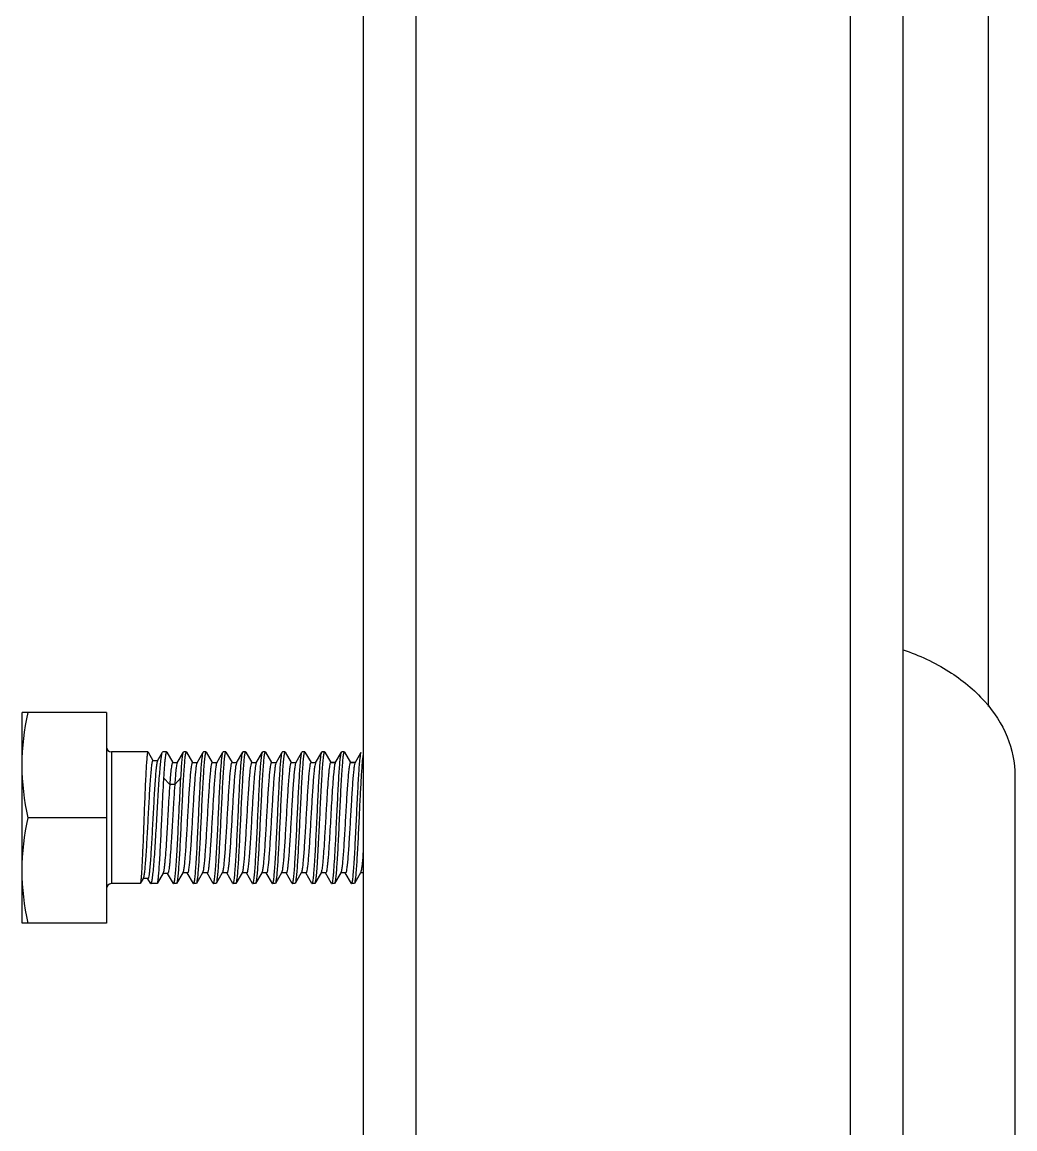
# Model space of a CAD drawing. Extents: x 27938 to 1507990, y 110129 to 923079.
# Drawn here: x 483971 to 484588, y 366413 to 367100 of the extents above; entities that cross this region are included whole.
import ezdxf

# ---------------------------------------------------------------- set-up
doc = ezdxf.new("R2010")
doc.units = 0
doc.header["$LTSCALE"] = 1000
doc.header["$MEASUREMENT"] = 0

msp = doc.modelspace()

# ---------------------------------------------------------------- linework, layer by layer
for p, q in [((484571.3, 366675.45), (484571.3, 368938.58)), ((484182.87, 368785.73), (484182.87, 366070.82)), ((484215.58, 368785.73), (484215.58, 366070.82)), ((484485.44, 368785.73), (484485.44, 366070.82)), ((484518.15, 368785.73), (484518.15, 366070.82)), ((483971.07, 366541.01), (483971.07, 366671.85)), ((484023.41, 366671.85), (483971.07, 366671.85)), ((484023.41, 366671.85), (484023.41, 366541.01)), ((484026.68, 366647.32), (484026.68, 366565.54)), ((484049.24, 366647.32), (484026.68, 366647.32)), ((484049.36, 366647.22), (484049.24, 366647.32)), ((484049.36, 366647.22), (484052.35, 366642.06)), ((484052.26, 366642.06), (484055.24, 366642.06)), ((484055.14, 366641.9), (484058.18, 366647.13)), ((484058.18, 366647.13), (484058.39, 366647.32)), ((484060.72, 366647.32), (484058.39, 366647.32)), ((484060.88, 366647.18), (484060.72, 366647.32)), ((484060.88, 366647.18), (484064.65, 366640.69)), ((484064.56, 366640.69), (484067.53, 366640.69)), ((484067.43, 366640.53), (484071.29, 366647.18)), ((484072.98, 366647.32), (484071.45, 366647.32)), ((484073.14, 366647.18), (484072.98, 366647.32)), ((484073.14, 366647.18), (484076.92, 366640.69)), ((484076.82, 366640.69), (484079.79, 366640.69)), ((484079.7, 366640.53), (484083.55, 366647.18)), ((484083.55, 366647.18), (484083.71, 366647.32)), ((484085.25, 366647.32), (484083.71, 366647.32)), ((484085.41, 366647.18), (484085.25, 366647.32)), ((484085.41, 366647.18), (484089.18, 366640.69)), ((484089.09, 366640.69), (484092.06, 366640.69)), ((484091.96, 366640.53), (484095.82, 366647.18)), ((484095.82, 366647.18), (484095.98, 366647.32)), ((484097.52, 366647.32), (484095.98, 366647.32)), ((484097.68, 366647.18), (484097.52, 366647.32)), ((484097.68, 366647.18), (484101.45, 366640.69)), ((484101.36, 366640.69), (484104.33, 366640.69)), ((484104.23, 366640.53), (484108.09, 366647.18)), ((484108.09, 366647.18), (484108.25, 366647.32)), ((484109.78, 366647.32), (484108.25, 366647.32)), ((484109.94, 366647.18), (484109.78, 366647.32)), ((484109.94, 366647.18), (484113.72, 366640.69)), ((484113.62, 366640.69), (484116.59, 366640.69)), ((484116.5, 366640.53), (484120.35, 366647.18)), ((484122.05, 366647.32), (484120.51, 366647.32)), ((484122.21, 366647.18), (484122.05, 366647.32)), ((484122.21, 366647.18), (484125.98, 366640.69)), ((484125.89, 366640.69), (484128.86, 366640.69)), ((484128.76, 366640.53), (484132.62, 366647.18)), ((484132.62, 366647.18), (484132.78, 366647.32)), ((484134.32, 366647.32), (484132.78, 366647.32)), ((484134.48, 366647.18), (484134.32, 366647.32)), ((484134.48, 366647.18), (484138.25, 366640.69)), ((484138.15, 366640.69), (484141.13, 366640.69)), ((484141.03, 366640.53), (484144.88, 366647.18)), ((484144.88, 366647.18), (484145.05, 366647.32)), ((484146.58, 366647.32), (484145.05, 366647.32)), ((484146.74, 366647.18), (484146.58, 366647.32)), ((484146.74, 366647.18), (484150.52, 366640.69)), ((484150.42, 366640.69), (484153.39, 366640.69)), ((484153.3, 366640.53), (484157.15, 366647.18)), ((484157.15, 366647.18), (484157.31, 366647.32)), ((484158.85, 366647.32), (484157.31, 366647.32)), ((484159.01, 366647.18), (484158.85, 366647.32)), ((484159.01, 366647.18), (484162.78, 366640.69)), ((484162.69, 366640.69), (484165.66, 366640.69)), ((484165.66, 366640.71), (484162.78, 366640.71)), ((484165.56, 366640.53), (484169.42, 366647.18)), ((484169.42, 366647.18), (484169.58, 366647.32)), ((484171.11, 366647.32), (484169.58, 366647.32)), ((484171.27, 366647.18), (484171.11, 366647.32)), ((484171.27, 366647.18), (484175.05, 366640.69)), ((484174.95, 366640.69), (484177.92, 366640.69)), ((484177.93, 366640.71), (484175.04, 366640.71)), ((484177.83, 366640.53), (484181.68, 366647.18)), ((484079.7, 366640.53), (484079.62, 366640.37)), ((484091.96, 366640.53), (484091.88, 366640.37)), ((484104.23, 366640.53), (484104.15, 366640.36)), ((484128.76, 366640.53), (484128.67, 366640.34)), ((484141.03, 366640.53), (484140.94, 366640.33)), ((484153.3, 366640.53), (484153.2, 366640.32)), ((484177.83, 366640.53), (484177.73, 366640.3)), ((484062.76, 366627.17), (484058.92, 366631.18)), ((484065.83, 366627.17), (484062.76, 366627.17)), ((484069.65, 366631.18), (484065.83, 366627.17)), ((484587.66, 366632.63), (484587.66, 365743.72)), ((484023.41, 366606.43), (483974.75, 366606.43)), ((484106.82, 366608.65), (484106.72, 366606.43)), ((484117.45, 366606.43), (484117.55, 366608.65)), ((484058.6, 366572.1), (484054.86, 366565.67)), ((484061.48, 366571.94), (484058.51, 366571.94)), ((484065, 366565.7), (484061.38, 366571.94)), ((484070.88, 366572.33), (484067.01, 366565.68)), ((484073.76, 366572.17), (484070.79, 366572.17)), ((484077.42, 366565.68), (484073.66, 366572.17)), ((484083.15, 366572.33), (484079.28, 366565.68)), ((484086.02, 366572.17), (484083.05, 366572.17)), ((484089.69, 366565.68), (484085.93, 366572.17)), ((484095.41, 366572.33), (484091.54, 366565.68)), ((484098.29, 366572.17), (484095.32, 366572.17)), ((484101.95, 366565.68), (484098.19, 366572.17)), ((484107.68, 366572.33), (484103.81, 366565.68)), ((484110.56, 366572.17), (484107.58, 366572.17)), ((484114.22, 366565.68), (484110.46, 366572.17)), ((484119.95, 366572.33), (484116.08, 366565.68)), ((484122.82, 366572.17), (484119.85, 366572.17)), ((484126.48, 366565.68), (484122.73, 366572.17)), ((484132.21, 366572.33), (484128.34, 366565.68)), ((484135.09, 366572.17), (484132.12, 366572.17)), ((484138.75, 366565.68), (484134.99, 366572.17)), ((484144.48, 366572.33), (484140.61, 366565.68)), ((484147.35, 366572.17), (484144.38, 366572.17)), ((484151.02, 366565.68), (484147.26, 366572.17)), ((484156.75, 366572.33), (484152.88, 366565.68)), ((484159.62, 366572.17), (484156.65, 366572.17)), ((484163.28, 366565.68), (484159.52, 366572.17)), ((484169.01, 366572.33), (484165.14, 366565.68)), ((484171.89, 366572.17), (484168.92, 366572.17)), ((484175.55, 366565.68), (484171.79, 366572.17)), ((484181.28, 366572.33), (484177.41, 366565.68)), ((484182.87, 366572.17), (484181.18, 366572.17)), ((484044.36, 366565.54), (484026.68, 366565.54)), ((484044.45, 366565.62), (484044.36, 366565.54)), ((484046.29, 366568.79), (484044.45, 366565.62)), ((484049.18, 366568.64), (484046.2, 366568.64)), ((484050.76, 366565.76), (484049.11, 366568.6)), ((484050.76, 366565.76), (484051.02, 366565.54)), ((484054.72, 366565.54), (484051.01, 366565.54)), ((484054.86, 366565.67), (484054.72, 366565.54)), ((484065, 366565.7), (484065.18, 366565.54)), ((484066.85, 366565.54), (484065.18, 366565.54)), ((484067.01, 366565.68), (484066.85, 366565.54)), ((484077.42, 366565.68), (484077.58, 366565.54)), ((484079.12, 366565.54), (484077.58, 366565.54)), ((484079.28, 366565.68), (484079.12, 366565.54)), ((484089.69, 366565.68), (484089.85, 366565.54)), ((484091.38, 366565.54), (484089.85, 366565.54)), ((484091.54, 366565.68), (484091.38, 366565.54)), ((484101.95, 366565.68), (484102.11, 366565.54)), ((484103.65, 366565.54), (484102.11, 366565.54)), ((484103.81, 366565.68), (484103.65, 366565.54)), ((484114.22, 366565.68), (484114.38, 366565.54)), ((484115.92, 366565.54), (484114.38, 366565.54)), ((484116.08, 366565.68), (484115.92, 366565.54)), ((484126.48, 366565.68), (484126.65, 366565.54)), ((484128.18, 366565.54), (484126.65, 366565.54)), ((484128.34, 366565.68), (484128.18, 366565.54)), ((484138.75, 366565.68), (484138.91, 366565.54)), ((484140.45, 366565.54), (484138.91, 366565.54)), ((484140.61, 366565.68), (484140.45, 366565.54)), ((484151.02, 366565.68), (484151.18, 366565.54)), ((484152.71, 366565.54), (484151.18, 366565.54)), ((484152.88, 366565.68), (484152.72, 366565.54)), ((484163.28, 366565.68), (484163.45, 366565.54)), ((484164.98, 366565.54), (484163.44, 366565.54)), ((484165.14, 366565.68), (484164.98, 366565.54)), ((484175.55, 366565.68), (484175.71, 366565.54)), ((484177.25, 366565.54), (484175.71, 366565.54)), ((484177.41, 366565.68), (484177.25, 366565.54)), ((484023.41, 366541.01), (483971.07, 366541.01))]:
    msp.add_line(p, q)
for centre, start, end in [((484026.68, 366650.59), 180, 270), ((484026.68, 366562.27), 90, 180)]:
    msp.add_arc(centre, 3.27, start, end)
for points, knots in [([(484518.23, 366710.77), (484528.18, 366707.38), (484546.64, 366698.86), (484569.3, 366680.4), (484584.12, 366657.83), (484587.66, 366640.79), (484587.66, 366632.63)], [0, 0, 0, 0, 0.283922, 0.54373, 0.779554, 1, 1, 1, 1]), ([(484052.26, 366642.06), (484052.18, 366642.06), (484051.99, 366641.79), (484051.85, 366641.29), (484051.66, 366640.42), (484051.39, 366638.67), (484051.06, 366635.71), (484050.7, 366631.36), (484050.33, 366626.05), (484049.97, 366620), (484049.6, 366613.43), (484049.11, 366604.32), (484048.64, 366595.33), (484048.14, 366586.8), (484047.78, 366581.26), (484047.42, 366576.59), (484047.09, 366572.93), (484046.72, 366570.47), (484046.51, 366569.16), (484046.29, 366568.79)], [0, 0, 0, 0, 0.003488, 0.010904, 0.022688, 0.038824, 0.083607, 0.143647, 0.216697, 0.300025, 0.390537, 0.484902, 0.671459, 0.756962, 0.833182, 0.897479, 0.947675, 0.982144, 1, 1, 1, 1]), ([(484049.24, 366647.32), (484049.16, 366647.32), (484049.01, 366646.97), (484048.89, 366646.44), (484048.73, 366645.43), (484048.5, 366643.41), (484048.23, 366639.99), (484047.93, 366634.98), (484047.63, 366628.86), (484047.32, 366621.88), (484047.02, 366614.31), (484046.82, 366609.09), (484046.72, 366606.43)], [0, 0, 0, 0, 0.006203, 0.021073, 0.045141, 0.078305, 0.170688, 0.294821, 0.44599, 0.618417, 0.805472, 1, 1, 1, 1]), ([(484055.14, 366641.9), (484054.91, 366641.5), (484054.69, 366640.13), (484054.3, 366637.55), (484053.96, 366633.74), (484053.59, 366628.91), (484053.22, 366623.22), (484052.72, 366614.56), (484052.24, 366605.51), (484051.75, 366596.42), (484051.39, 366589.94), (484051.03, 366584.03), (484050.67, 366578.89), (484050.32, 366574.68), (484049.99, 366571.61), (484049.67, 366569.71), (484049.43, 366568.89), (484049.26, 366568.64), (484049.18, 366568.64)], [0, 0, 0, 0, 0.018844, 0.055045, 0.107437, 0.174076, 0.252464, 0.339678, 0.527511, 0.621285, 0.710453, 0.791854, 0.862644, 0.920393, 0.963178, 0.989688, 0.996707, 1, 1, 1, 1]), ([(484054.78, 366606.43), (484055.07, 366611.35), (484055.47, 366618.51), (484056.05, 366627.68), (484056.46, 366633.63), (484056.88, 366638.65), (484057.26, 366642.6), (484057.68, 366645.28), (484057.93, 366646.71), (484058.18, 366647.13)], [0, 0, 0, 0, 0.361155, 0.526427, 0.673911, 0.798642, 0.896457, 0.964179, 1, 1, 1, 1]), ([(484060.72, 366647.32), (484060.6, 366647.32), (484060.4, 366646.84), (484060.23, 366646.11), (484060.01, 366644.73), (484059.8, 366642.91), (484059.57, 366640.58), (484059.26, 366636.63), (484059.06, 366633.44), (484058.92, 366631.18)], [0, 0, 0, 0, 0.021546, 0.072917, 0.155846, 0.269667, 0.412995, 0.584026, 1, 1, 1, 1]), ([(484064.56, 366640.69), (484064.45, 366640.69), (484064.24, 366640.32), (484064.07, 366639.68), (484063.84, 366638.53), (484063.53, 366636.23), (484063.15, 366632.38), (484062.9, 366629.07), (484062.76, 366627.17)], [0, 0, 0, 0, 0.023235, 0.075178, 0.15823, 0.271917, 0.585415, 1, 1, 1, 1]), ([(484069.65, 366631.18), (484069.78, 366633.26), (484070.01, 366636.96), (484070.4, 366641.76), (484070.73, 366644.84), (484071.04, 366646.46), (484071.18, 366647), (484071.29, 366647.18)], [0, 0, 0, 0, 0.387446, 0.690986, 0.897716, 0.962073, 1, 1, 1, 1]), ([(484072.98, 366647.32), (484072.89, 366647.32), (484072.71, 366646.99), (484072.57, 366646.43), (484072.38, 366645.43), (484072.11, 366643.41), (484071.78, 366639.99), (484071.41, 366634.97), (484071.04, 366628.85), (484070.67, 366621.88), (484070.29, 366614.31), (484070.04, 366609.09), (484069.92, 366606.43)], [0, 0, 0, 0, 0.006697, 0.021779, 0.045964, 0.079194, 0.171609, 0.295674, 0.446694, 0.618911, 0.805729, 1, 1, 1, 1]), ([(484076.82, 366640.69), (484076.74, 366640.69), (484076.56, 366640.46), (484076.32, 366639.67), (484075.99, 366637.86), (484075.66, 366634.93), (484075.3, 366630.95), (484074.94, 366626.09), (484074.58, 366620.53), (484074.22, 366614.45), (484073.73, 366605.98), (484073.26, 366597.58), (484072.76, 366589.56), (484072.4, 366584.31), (484072.03, 366579.87), (484071.7, 366576.36), (484071.33, 366573.98), (484071.1, 366572.71), (484070.88, 366572.33)], [0, 0, 0, 0, 0.003515, 0.010772, 0.037949, 0.081609, 0.140308, 0.211978, 0.294061, 0.383612, 0.477415, 0.664253, 0.750571, 0.827952, 0.893624, 0.945254, 0.981055, 1, 1, 1, 1]), ([(484071.29, 366647.18), (484071.31, 366647.22), (484071.35, 366647.28), (484071.42, 366647.32), (484071.45, 366647.32)], [0, 0, 0, 0, 0.600476, 1, 1, 1, 1]), ([(484080.65, 366606.43), (484080.88, 366611.39), (484081.23, 366618.61), (484081.72, 366627.84), (484082.07, 366633.81), (484082.43, 366638.83), (484082.75, 366642.76), (484083.12, 366645.39), (484083.32, 366646.78), (484083.55, 366647.18)], [0, 0, 0, 0, 0.363963, 0.530225, 0.678242, 0.802937, 0.90006, 0.966368, 1, 1, 1, 1]), ([(484085.25, 366647.32), (484085.16, 366647.32), (484084.98, 366646.99), (484084.84, 366646.43), (484084.64, 366645.43), (484084.37, 366643.41), (484084.05, 366639.99), (484083.68, 366634.98), (484083.31, 366628.86), (484082.94, 366621.88), (484082.56, 366614.31), (484082.31, 366609.09), (484082.18, 366606.43)], [0, 0, 0, 0, 0.006689, 0.021764, 0.045941, 0.079165, 0.171569, 0.295632, 0.446659, 0.618889, 0.805716, 1, 1, 1, 1]), ([(484089.09, 366640.69), (484089.01, 366640.69), (484088.83, 366640.46), (484088.59, 366639.67), (484088.26, 366637.86), (484087.93, 366634.93), (484087.57, 366630.95), (484087.21, 366626.09), (484086.85, 366620.53), (484086.48, 366614.45), (484086, 366605.98), (484085.52, 366597.58), (484085.02, 366589.56), (484084.66, 366584.31), (484084.3, 366579.87), (484083.96, 366576.36), (484083.59, 366573.98), (484083.37, 366572.71), (484083.15, 366572.33)], [0, 0, 0, 0, 0.003515, 0.010772, 0.037949, 0.081609, 0.140308, 0.211978, 0.294061, 0.383612, 0.477415, 0.664253, 0.750571, 0.827952, 0.893624, 0.945254, 0.981055, 1, 1, 1, 1]), ([(484092.91, 366606.43), (484093.15, 366611.39), (484093.49, 366618.61), (484093.98, 366627.84), (484094.33, 366633.81), (484094.69, 366638.83), (484095.01, 366642.76), (484095.39, 366645.39), (484095.59, 366646.78), (484095.82, 366647.18)], [0, 0, 0, 0, 0.363959, 0.530225, 0.678245, 0.80294, 0.900061, 0.966367, 1, 1, 1, 1]), ([(484097.52, 366647.32), (484097.43, 366647.32), (484097.24, 366646.99), (484097.1, 366646.43), (484096.91, 366645.43), (484096.64, 366643.41), (484096.31, 366639.99), (484095.95, 366634.98), (484095.58, 366628.86), (484095.2, 366621.88), (484094.83, 366614.31), (484094.58, 366609.09), (484094.45, 366606.43)], [0, 0, 0, 0, 0.00668, 0.021743, 0.045911, 0.079128, 0.171521, 0.29558, 0.446613, 0.618858, 0.805701, 1, 1, 1, 1]), ([(484101.36, 366640.69), (484101.28, 366640.69), (484101.1, 366640.46), (484100.85, 366639.67), (484100.53, 366637.86), (484100.19, 366634.93), (484099.83, 366630.95), (484099.47, 366626.09), (484099.11, 366620.53), (484098.75, 366614.45), (484098.26, 366605.98), (484097.79, 366597.58), (484097.29, 366589.56), (484096.93, 366584.31), (484096.57, 366579.87), (484096.23, 366576.36), (484095.86, 366573.98), (484095.63, 366572.71), (484095.41, 366572.33)], [0, 0, 0, 0, 0.003515, 0.010772, 0.037949, 0.081609, 0.140308, 0.211978, 0.294061, 0.383612, 0.477416, 0.664253, 0.750571, 0.827952, 0.893624, 0.945254, 0.981055, 1, 1, 1, 1]), ([(484105.18, 366606.43), (484105.42, 366611.39), (484105.76, 366618.61), (484106.25, 366627.84), (484106.6, 366633.81), (484106.96, 366638.83), (484107.28, 366642.76), (484107.66, 366645.39), (484107.86, 366646.78), (484108.09, 366647.18)], [0, 0, 0, 0, 0.363957, 0.530226, 0.678247, 0.80294, 0.900059, 0.966367, 1, 1, 1, 1]), ([(484109.78, 366647.32), (484109.7, 366647.32), (484109.52, 366647.02), (484109.38, 366646.49), (484109.2, 366645.56), (484108.94, 366643.67), (484108.62, 366640.48), (484108.27, 366635.77), (484107.91, 366630.01), (484107.55, 366623.4), (484107.18, 366616.19), (484106.94, 366611.21), (484106.82, 366608.65)], [0, 0, 0, 0, 0.006689, 0.021571, 0.045424, 0.078208, 0.169526, 0.292465, 0.442701, 0.6149, 0.802905, 1, 1, 1, 1]), ([(484113.62, 366640.69), (484113.54, 366640.69), (484113.36, 366640.46), (484113.12, 366639.67), (484112.8, 366637.88), (484112.46, 366634.97), (484112.11, 366631.01), (484111.75, 366626.19), (484111.25, 366618.52), (484110.9, 366612.47), (484110.66, 366608.29)], [0, 0, 0, 0, 0.007368, 0.022553, 0.07941, 0.170757, 0.293599, 0.443643, 0.615565, 1, 1, 1, 1]), ([(484117.55, 366608.65), (484117.78, 366613.38), (484118.11, 366620.25), (484118.58, 366629.01), (484118.92, 366634.63), (484119.27, 366639.35), (484119.58, 366643.03), (484119.94, 366645.5), (484120.13, 366646.8), (484120.35, 366647.18)], [0, 0, 0, 0, 0.367266, 0.533405, 0.680662, 0.804347, 0.900563, 0.966339, 1, 1, 1, 1]), ([(484122.05, 366647.32), (484121.96, 366647.32), (484121.78, 366646.99), (484121.64, 366646.43), (484121.44, 366645.43), (484121.17, 366643.41), (484120.85, 366639.99), (484120.48, 366634.98), (484120.11, 366628.86), (484119.73, 366621.88), (484119.36, 366614.31), (484119.11, 366609.09), (484118.98, 366606.43)], [0, 0, 0, 0, 0.006689, 0.021763, 0.04594, 0.079164, 0.171568, 0.295631, 0.446657, 0.618886, 0.805714, 1, 1, 1, 1]), ([(484125.89, 366640.69), (484125.81, 366640.69), (484125.63, 366640.46), (484125.39, 366639.67), (484125.06, 366637.86), (484124.73, 366634.93), (484124.37, 366630.95), (484124.01, 366626.09), (484123.64, 366620.53), (484123.28, 366614.45), (484122.79, 366605.98), (484122.32, 366597.58), (484121.82, 366589.56), (484121.46, 366584.31), (484121.1, 366579.87), (484120.76, 366576.36), (484120.39, 366573.98), (484120.16, 366572.71), (484119.95, 366572.33)], [0, 0, 0, 0, 0.003516, 0.010772, 0.037949, 0.081609, 0.140308, 0.211978, 0.294061, 0.383612, 0.477416, 0.664254, 0.750571, 0.827952, 0.893624, 0.945254, 0.981055, 1, 1, 1, 1]), ([(484120.35, 366647.18), (484120.37, 366647.22), (484120.41, 366647.28), (484120.48, 366647.32), (484120.51, 366647.32)], [0, 0, 0, 0, 0.600612, 1, 1, 1, 1]), ([(484129.71, 366606.43), (484129.95, 366611.39), (484130.29, 366618.61), (484130.78, 366627.84), (484131.13, 366633.81), (484131.49, 366638.83), (484131.81, 366642.76), (484132.19, 366645.39), (484132.39, 366646.78), (484132.62, 366647.18)], [0, 0, 0, 0, 0.363961, 0.530225, 0.678245, 0.802939, 0.90006, 0.966367, 1, 1, 1, 1]), ([(484134.32, 366647.32), (484134.22, 366647.32), (484134.04, 366646.99), (484133.9, 366646.43), (484133.71, 366645.43), (484133.44, 366643.41), (484133.11, 366639.99), (484132.75, 366634.98), (484132.37, 366628.86), (484132, 366621.88), (484131.62, 366614.31), (484131.38, 366609.09), (484131.25, 366606.43)], [0, 0, 0, 0, 0.006676, 0.021733, 0.045899, 0.079113, 0.171508, 0.295569, 0.446596, 0.61884, 0.805693, 1, 1, 1, 1]), ([(484138.15, 366640.69), (484138.07, 366640.69), (484137.9, 366640.46), (484137.65, 366639.67), (484137.33, 366637.86), (484136.99, 366634.93), (484136.63, 366630.95), (484136.27, 366626.09), (484135.91, 366620.53), (484135.55, 366614.45), (484135.06, 366605.98), (484134.59, 366597.58), (484134.09, 366589.56), (484133.73, 366584.31), (484133.36, 366579.87), (484133.03, 366576.36), (484132.66, 366573.98), (484132.43, 366572.71), (484132.21, 366572.33)], [0, 0, 0, 0, 0.003516, 0.010771, 0.037949, 0.081609, 0.140308, 0.211978, 0.294061, 0.383613, 0.477416, 0.664254, 0.750571, 0.827952, 0.893624, 0.945254, 0.981055, 1, 1, 1, 1]), ([(484141.98, 366606.43), (484142.22, 366611.39), (484142.56, 366618.61), (484143.05, 366627.84), (484143.4, 366633.81), (484143.76, 366638.83), (484144.08, 366642.76), (484144.46, 366645.39), (484144.65, 366646.78), (484144.88, 366647.18)], [0, 0, 0, 0, 0.363962, 0.530226, 0.678239, 0.802933, 0.900057, 0.966368, 1, 1, 1, 1]), ([(484146.58, 366647.32), (484146.49, 366647.32), (484146.31, 366646.99), (484146.17, 366646.43), (484145.97, 366645.43), (484145.7, 366643.41), (484145.38, 366639.99), (484145.01, 366634.97), (484144.64, 366628.85), (484144.27, 366621.88), (484143.89, 366614.31), (484143.64, 366609.09), (484143.52, 366606.43)], [0, 0, 0, 0, 0.006697, 0.021779, 0.045964, 0.079195, 0.171609, 0.295674, 0.446694, 0.618911, 0.805729, 1, 1, 1, 1]), ([(484150.42, 366640.69), (484150.34, 366640.69), (484150.16, 366640.46), (484149.92, 366639.67), (484149.59, 366637.86), (484149.26, 366634.93), (484148.9, 366630.95), (484148.54, 366626.09), (484148.18, 366620.53), (484147.81, 366614.45), (484147.33, 366605.98), (484146.85, 366597.58), (484146.36, 366589.56), (484146, 366584.31), (484145.63, 366579.87), (484145.3, 366576.36), (484144.92, 366573.98), (484144.7, 366572.71), (484144.48, 366572.33)], [0, 0, 0, 0, 0.003516, 0.010771, 0.037949, 0.081609, 0.140308, 0.211978, 0.294061, 0.383613, 0.477416, 0.664254, 0.750571, 0.827952, 0.893624, 0.945254, 0.981055, 1, 1, 1, 1]), ([(484154.25, 366606.43), (484154.48, 366611.39), (484154.82, 366618.61), (484155.31, 366627.84), (484155.67, 366633.81), (484156.03, 366638.83), (484156.34, 366642.76), (484156.72, 366645.39), (484156.92, 366646.78), (484157.15, 366647.18)], [0, 0, 0, 0, 0.363963, 0.530225, 0.678242, 0.802937, 0.90006, 0.966368, 1, 1, 1, 1]), ([(484158.85, 366647.32), (484158.76, 366647.32), (484158.58, 366646.99), (484158.43, 366646.43), (484158.24, 366645.43), (484157.97, 366643.41), (484157.64, 366639.99), (484157.28, 366634.98), (484156.91, 366628.86), (484156.53, 366621.88), (484156.16, 366614.31), (484155.91, 366609.09), (484155.78, 366606.43)], [0, 0, 0, 0, 0.006686, 0.021758, 0.045933, 0.079154, 0.171555, 0.295617, 0.446646, 0.618881, 0.805711, 1, 1, 1, 1]), ([(484162.69, 366640.69), (484162.56, 366640.69), (484162.32, 366640.18), (484162.13, 366639.36), (484161.87, 366637.85), (484161.63, 366635.87), (484161.38, 366633.34), (484161.02, 366629.1), (484160.59, 366622.91), (484160.09, 366614.73), (484159.6, 366605.98), (484159.1, 366597.26), (484158.75, 366591.53), (484158.56, 366588.77)], [0, 0, 0, 0, 0.007549, 0.025288, 0.053782, 0.092698, 0.14142, 0.199125, 0.337396, 0.498012, 0.669894, 0.841157, 1, 1, 1, 1]), ([(484166.51, 366606.43), (484166.75, 366611.39), (484167.09, 366618.61), (484167.58, 366627.84), (484167.93, 366633.81), (484168.29, 366638.83), (484168.61, 366642.76), (484168.99, 366645.39), (484169.19, 366646.78), (484169.42, 366647.18)], [0, 0, 0, 0, 0.363958, 0.530225, 0.678245, 0.80294, 0.90006, 0.966367, 1, 1, 1, 1]), ([(484171.11, 366647.32), (484171.02, 366647.32), (484170.84, 366646.99), (484170.7, 366646.43), (484170.51, 366645.43), (484170.24, 366643.41), (484169.91, 366639.99), (484169.55, 366634.98), (484169.17, 366628.86), (484168.8, 366621.88), (484168.42, 366614.31), (484168.17, 366609.09), (484168.05, 366606.43)], [0, 0, 0, 0, 0.006677, 0.021736, 0.045902, 0.079117, 0.171507, 0.295565, 0.446598, 0.618848, 0.805696, 1, 1, 1, 1]), ([(484174.95, 366640.69), (484174.87, 366640.69), (484174.69, 366640.46), (484174.45, 366639.67), (484174.13, 366637.86), (484173.79, 366634.93), (484173.43, 366630.95), (484173.07, 366626.09), (484172.71, 366620.53), (484172.35, 366614.45), (484171.86, 366605.98), (484171.39, 366597.58), (484170.89, 366589.56), (484170.53, 366584.31), (484170.16, 366579.87), (484169.83, 366576.36), (484169.46, 366573.98), (484169.23, 366572.71), (484169.01, 366572.33)], [0, 0, 0, 0, 0.003516, 0.010771, 0.037949, 0.081609, 0.140308, 0.211978, 0.294061, 0.383613, 0.477416, 0.664254, 0.750571, 0.827952, 0.893624, 0.945254, 0.981055, 1, 1, 1, 1]), ([(484178.78, 366606.43), (484179.01, 366611.39), (484179.36, 366618.61), (484179.85, 366627.84), (484180.2, 366633.81), (484180.56, 366638.83), (484180.88, 366642.76), (484181.25, 366645.39), (484181.45, 366646.78), (484181.68, 366647.18)], [0, 0, 0, 0, 0.363957, 0.530228, 0.678248, 0.80294, 0.900058, 0.966367, 1, 1, 1, 1]), ([(484182.87, 366645.91), (484182.53, 366644.1), (484182.12, 366639.21), (484181.51, 366630.43), (484180.92, 366619.1), (484180.52, 366610.81), (484180.31, 366606.43)], [0, 0, 0, 0, 0.140058, 0.370691, 0.667791, 1, 1, 1, 1]), ([(484067.43, 366640.53), (484067.19, 366640.11), (484066.95, 366638.66), (484066.55, 366635.94), (484066.19, 366631.94), (484065.95, 366628.88), (484065.83, 366627.17)], [0, 0, 0, 0, 0.108395, 0.316903, 0.618184, 1, 1, 1, 1]), ([(484079.62, 366640.37), (484079.43, 366639.91), (484079.18, 366638.53), (484078.83, 366635.95), (484078.49, 366632.32), (484077.97, 366625.82), (484077.38, 366616.31), (484076.81, 366606.2), (484076.33, 366597.85), (484075.97, 366591.88), (484075.61, 366586.43), (484075.26, 366581.68), (484074.9, 366577.79), (484074.57, 366574.93), (484074.25, 366573.17), (484074.01, 366572.4), (484073.84, 366572.17), (484073.76, 366572.17)], [0, 0, 0, 0, 0.022098, 0.060554, 0.114206, 0.18123, 0.34569, 0.53115, 0.623722, 0.711849, 0.792446, 0.862698, 0.92016, 0.962863, 0.989437, 0.99654, 1, 1, 1, 1]), ([(484091.88, 366640.37), (484091.69, 366639.9), (484091.44, 366638.51), (484091.09, 366635.93), (484090.75, 366632.29), (484090.24, 366625.79), (484089.65, 366616.27), (484089.08, 366606.17), (484088.6, 366597.82), (484088.24, 366591.86), (484087.88, 366586.41), (484087.52, 366581.67), (484087.17, 366577.78), (484086.84, 366574.93), (484086.52, 366573.17), (484086.28, 366572.4), (484086.1, 366572.17), (484086.02, 366572.17)], [0, 0, 0, 0, 0.022237, 0.060809, 0.11455, 0.181633, 0.346125, 0.531524, 0.624042, 0.712107, 0.792639, 0.862829, 0.920237, 0.962898, 0.989446, 0.996542, 1, 1, 1, 1]), ([(484104.15, 366640.36), (484103.96, 366639.88), (484103.71, 366638.49), (484103.35, 366635.9), (484103.01, 366632.26), (484102.5, 366625.76), (484101.91, 366616.24), (484101.34, 366606.14), (484100.86, 366597.8), (484100.5, 366591.84), (484100.14, 366586.4), (484099.79, 366581.66), (484099.44, 366577.78), (484099.11, 366574.93), (484098.78, 366573.17), (484098.54, 366572.4), (484098.37, 366572.17), (484098.29, 366572.17)], [0, 0, 0, 0, 0.022376, 0.061065, 0.114893, 0.182035, 0.346559, 0.531898, 0.624361, 0.712364, 0.792832, 0.86296, 0.920314, 0.962934, 0.989455, 0.996544, 1, 1, 1, 1]), ([(484116.5, 366640.53), (484116.3, 366640.19), (484116.08, 366639.06), (484115.74, 366636.93), (484115.42, 366633.83), (484115.08, 366629.88), (484114.75, 366625.19), (484114.28, 366617.91), (484113.95, 366612.21), (484113.73, 366608.29)], [0, 0, 0, 0, 0.036414, 0.10397, 0.201071, 0.324823, 0.471425, 0.636308, 1, 1, 1, 1]), ([(484128.67, 366640.34), (484128.48, 366639.86), (484128.23, 366638.46), (484127.88, 366635.85), (484127.54, 366632.2), (484127.03, 366625.69), (484126.44, 366616.17), (484125.87, 366606.08), (484125.39, 366597.74), (484125.03, 366591.8), (484124.67, 366586.37), (484124.32, 366581.64), (484123.97, 366577.76), (484123.64, 366574.92), (484123.32, 366573.17), (484123.08, 366572.4), (484122.9, 366572.17), (484122.82, 366572.17)], [0, 0, 0, 0, 0.022654, 0.061574, 0.115578, 0.182837, 0.347426, 0.532643, 0.624999, 0.712877, 0.793216, 0.863221, 0.920468, 0.963004, 0.989473, 0.996549, 1, 1, 1, 1]), ([(484140.94, 366640.33), (484140.75, 366639.85), (484140.5, 366638.44), (484140.14, 366635.82), (484139.8, 366632.17), (484139.29, 366625.65), (484138.7, 366616.14), (484138.13, 366606.05), (484137.66, 366597.72), (484137.3, 366591.78), (484136.94, 366586.35), (484136.59, 366581.63), (484136.23, 366577.76), (484135.9, 366574.92), (484135.58, 366573.16), (484135.34, 366572.4), (484135.17, 366572.17), (484135.09, 366572.17)], [0, 0, 0, 0, 0.022792, 0.061828, 0.11592, 0.183237, 0.347858, 0.533014, 0.625317, 0.713133, 0.793408, 0.863351, 0.920544, 0.963039, 0.989482, 0.996551, 1, 1, 1, 1]), ([(484153.2, 366640.32), (484153.01, 366639.83), (484152.76, 366638.42), (484152.41, 366635.8), (484152.07, 366632.14), (484151.56, 366625.62), (484150.97, 366616.11), (484150.4, 366606.02), (484149.92, 366597.69), (484149.56, 366591.76), (484149.21, 366586.34), (484148.85, 366581.62), (484148.5, 366577.75), (484148.17, 366574.91), (484147.85, 366573.16), (484147.61, 366572.4), (484147.43, 366572.17), (484147.35, 366572.17)], [0, 0, 0, 0, 0.022931, 0.062083, 0.116262, 0.183637, 0.34829, 0.533386, 0.625634, 0.713389, 0.793599, 0.863481, 0.920621, 0.963074, 0.989491, 0.996553, 1, 1, 1, 1]), ([(484165.56, 366640.53), (484165.44, 366640.32), (484165.26, 366639.67), (484164.89, 366637.73), (484164.5, 366634.08), (484164.03, 366628.48), (484163.57, 366621.49), (484163.09, 366613.55), (484162.47, 366602.53), (484161.99, 366594.22), (484161.63, 366588.77)], [0, 0, 0, 0, 0.014139, 0.038106, 0.114569, 0.22512, 0.362916, 0.519336, 0.684562, 1, 1, 1, 1]), ([(484177.73, 366640.3), (484177.54, 366639.81), (484177.29, 366638.39), (484176.94, 366635.75), (484176.59, 366632.08), (484176.09, 366625.55), (484175.5, 366616.04), (484174.93, 366605.96), (484174.45, 366597.64), (484174.09, 366591.72), (484173.74, 366586.31), (484173.38, 366581.6), (484173.03, 366577.74), (484172.7, 366574.91), (484172.38, 366573.16), (484172.14, 366572.4), (484171.97, 366572.17), (484171.89, 366572.17)], [0, 0, 0, 0, 0.023208, 0.06259, 0.116944, 0.184435, 0.349152, 0.534126, 0.626268, 0.713899, 0.79398, 0.86374, 0.920773, 0.963144, 0.989509, 0.996558, 1, 1, 1, 1]), ([(484058.92, 366631.18), (484058.81, 366629.32), (484058.35, 366621.07), (484057.96, 366612.82), (484057.66, 366606.43)], [0, 0, 0, 0, 0.22604, 1, 1, 1, 1]), ([(484062.76, 366627.17), (484062.36, 366621.6), (484061.86, 366612.97), (484061.21, 366601.43), (484060.71, 366592.88), (484060.21, 366585.27), (484059.78, 366579.78), (484059.41, 366576.25), (484059.17, 366574.35), (484058.92, 366573.03), (484058.73, 366572.33), (484058.6, 366572.1)], [0, 0, 0, 0, 0.303539, 0.468638, 0.62733, 0.768529, 0.882427, 0.926602, 0.961222, 0.985757, 1, 1, 1, 1]), ([(484065.83, 366627.17), (484065.63, 366624.4), (484065.25, 366618.54), (484064.73, 366609.51), (484064.21, 366600.23), (484063.68, 366591.43), (484063.23, 366584.69), (484062.86, 366580.05), (484062.59, 366577.27), (484062.34, 366575.08), (484062.07, 366573.41), (484061.86, 366572.52), (484061.62, 366571.94), (484061.48, 366571.94)], [0, 0, 0, 0, 0.15003, 0.317321, 0.489066, 0.652114, 0.794019, 0.853588, 0.904016, 0.944371, 0.97394, 0.992316, 1, 1, 1, 1]), ([(484068.37, 366606.43), (484068.48, 366608.64), (484068.88, 366616.89), (484069.29, 366625.14), (484069.65, 366631.18)], [0, 0, 0, 0, 0.2673, 1, 1, 1, 1]), ([(484046.72, 366606.43), (484046.53, 366601.41), (484046.26, 366594.1), (484045.87, 366584.76), (484045.59, 366578.75), (484045.31, 366573.73), (484045.08, 366569.83), (484044.75, 366567.3), (484044.65, 366565.97), (484044.45, 366565.62)], [0, 0, 0, 0, 0.36864, 0.53657, 0.68548, 0.810114, 0.906077, 0.97003, 1, 1, 1, 1]), ([(484051.02, 366565.54), (484051.12, 366565.54), (484051.35, 366565.85), (484051.66, 366566.85), (484052.08, 366569.15), (484052.51, 366572.86), (484052.97, 366577.89), (484053.42, 366584), (484053.88, 366590.98), (484054.33, 366598.56), (484054.63, 366603.77), (484054.78, 366606.43)], [0, 0, 0, 0, 0.007547, 0.022985, 0.080637, 0.173055, 0.296975, 0.447746, 0.61965, 0.806111, 1, 1, 1, 1]), ([(484057.66, 366606.43), (484057.43, 366601.46), (484057.09, 366594.22), (484056.62, 366584.96), (484056.28, 366578.98), (484055.93, 366573.95), (484055.63, 366570.03), (484055.26, 366567.43), (484055.08, 366566.05), (484054.86, 366565.67)], [0, 0, 0, 0, 0.365079, 0.53175, 0.679987, 0.804667, 0.901508, 0.967249, 1, 1, 1, 1]), ([(484065.18, 366565.54), (484065.28, 366565.54), (484065.47, 366565.87), (484065.62, 366566.43), (484065.82, 366567.43), (484066.11, 366569.45), (484066.45, 366572.87), (484066.83, 366577.88), (484067.22, 366584), (484067.6, 366590.98), (484067.99, 366598.56), (484068.24, 366603.77), (484068.37, 366606.43)], [0, 0, 0, 0, 0.006868, 0.022, 0.046199, 0.079427, 0.17181, 0.295831, 0.44681, 0.618994, 0.805771, 1, 1, 1, 1]), ([(484069.92, 366606.43), (484069.68, 366601.47), (484069.34, 366594.25), (484068.85, 366585.02), (484068.5, 366579.05), (484068.14, 366574.02), (484067.82, 366570.09), (484067.44, 366567.47), (484067.24, 366566.08), (484067.01, 366565.68)], [0, 0, 0, 0, 0.364025, 0.530311, 0.678341, 0.803035, 0.90014, 0.966414, 1, 1, 1, 1]), ([(484077.58, 366565.54), (484077.67, 366565.54), (484077.85, 366565.87), (484078, 366566.43), (484078.19, 366567.43), (484078.46, 366569.45), (484078.78, 366572.87), (484079.15, 366577.89), (484079.52, 366584.01), (484079.9, 366590.98), (484080.27, 366598.56), (484080.52, 366603.77), (484080.65, 366606.43)], [0, 0, 0, 0, 0.006693, 0.021771, 0.045952, 0.079179, 0.171588, 0.295652, 0.446676, 0.6189, 0.805722, 1, 1, 1, 1]), ([(484082.18, 366606.43), (484081.95, 366601.47), (484081.6, 366594.25), (484081.11, 366585.02), (484080.76, 366579.05), (484080.4, 366574.02), (484080.09, 366570.09), (484079.71, 366567.47), (484079.51, 366566.08), (484079.28, 366565.68)], [0, 0, 0, 0, 0.364027, 0.530312, 0.678339, 0.803032, 0.900139, 0.966415, 1, 1, 1, 1]), ([(484089.85, 366565.54), (484089.94, 366565.54), (484090.12, 366565.88), (484090.26, 366566.43), (484090.46, 366567.44), (484090.72, 366569.45), (484091.05, 366572.87), (484091.42, 366577.89), (484091.79, 366584.01), (484092.16, 366590.99), (484092.54, 366598.56), (484092.79, 366603.77), (484092.91, 366606.43)], [0, 0, 0, 0, 0.006696, 0.021778, 0.045963, 0.079194, 0.171608, 0.295673, 0.446692, 0.618909, 0.805729, 1, 1, 1, 1]), ([(484094.45, 366606.43), (484094.21, 366601.47), (484093.87, 366594.25), (484093.38, 366585.02), (484093.03, 366579.05), (484092.67, 366574.02), (484092.35, 366570.09), (484091.97, 366567.47), (484091.77, 366566.08), (484091.54, 366565.68)], [0, 0, 0, 0, 0.364034, 0.530325, 0.678352, 0.803041, 0.900142, 0.966414, 1, 1, 1, 1]), ([(484102.11, 366565.54), (484102.2, 366565.54), (484102.39, 366565.87), (484102.53, 366566.43), (484102.72, 366567.43), (484102.99, 366569.45), (484103.32, 366572.87), (484103.68, 366577.89), (484104.05, 366584), (484104.43, 366590.98), (484104.8, 366598.56), (484105.05, 366603.77), (484105.18, 366606.43)], [0, 0, 0, 0, 0.006683, 0.021751, 0.045922, 0.07914, 0.171535, 0.295594, 0.446618, 0.618857, 0.805703, 1, 1, 1, 1]), ([(484106.72, 366606.43), (484106.48, 366601.47), (484106.14, 366594.25), (484105.65, 366585.02), (484105.3, 366579.05), (484104.94, 366574.03), (484104.62, 366570.09), (484104.24, 366567.47), (484104.04, 366566.08), (484103.81, 366565.68)], [0, 0, 0, 0, 0.364016, 0.530299, 0.678328, 0.803022, 0.900132, 0.966412, 1, 1, 1, 1]), ([(484110.66, 366608.29), (484110.42, 366604), (484110.06, 366597.72), (484109.56, 366589.66), (484109.2, 366584.38), (484108.84, 366579.91), (484108.5, 366576.39), (484108.13, 366573.99), (484107.9, 366572.71), (484107.68, 366572.33)], [0, 0, 0, 0, 0.357179, 0.522363, 0.670515, 0.796289, 0.895183, 0.963748, 1, 1, 1, 1]), ([(484113.73, 366608.29), (484113.6, 366605.98), (484113.34, 366601.42), (484112.95, 366594.78), (484112.56, 366588.62), (484112.18, 366583.19), (484111.8, 366578.72), (484111.46, 366575.67), (484111.18, 366573.86), (484110.98, 366572.96), (484110.83, 366572.45), (484110.64, 366572.17), (484110.56, 366572.17)], [0, 0, 0, 0, 0.191103, 0.376469, 0.548513, 0.700189, 0.825314, 0.918839, 0.952565, 0.977198, 0.992701, 1, 1, 1, 1]), ([(484114.38, 366565.54), (484114.47, 366565.54), (484114.65, 366565.87), (484114.79, 366566.43), (484114.99, 366567.43), (484115.26, 366569.45), (484115.58, 366572.87), (484115.95, 366577.88), (484116.32, 366584), (484116.69, 366590.98), (484117.07, 366598.56), (484117.32, 366603.77), (484117.45, 366606.43)], [0, 0, 0, 0, 0.006671, 0.021725, 0.045886, 0.079098, 0.171491, 0.295553, 0.446588, 0.618835, 0.805687, 1, 1, 1, 1]), ([(484118.98, 366606.43), (484118.75, 366601.47), (484118.4, 366594.25), (484117.91, 366585.02), (484117.56, 366579.05), (484117.2, 366574.02), (484116.88, 366570.09), (484116.51, 366567.47), (484116.31, 366566.08), (484116.08, 366565.68)], [0, 0, 0, 0, 0.364022, 0.530315, 0.678347, 0.803036, 0.900137, 0.966413, 1, 1, 1, 1]), ([(484126.65, 366565.54), (484126.74, 366565.54), (484126.92, 366565.87), (484127.06, 366566.43), (484127.25, 366567.43), (484127.52, 366569.45), (484127.85, 366572.87), (484128.22, 366577.88), (484128.59, 366584), (484128.96, 366590.98), (484129.34, 366598.56), (484129.59, 366603.77), (484129.71, 366606.43)], [0, 0, 0, 0, 0.006673, 0.021728, 0.04589, 0.079102, 0.171488, 0.295544, 0.446579, 0.618833, 0.80569, 1, 1, 1, 1]), ([(484131.25, 366606.43), (484131.01, 366601.47), (484130.67, 366594.25), (484130.18, 366585.02), (484129.83, 366579.05), (484129.47, 366574.02), (484129.15, 366570.09), (484128.77, 366567.47), (484128.57, 366566.08), (484128.34, 366565.68)], [0, 0, 0, 0, 0.364021, 0.530312, 0.678344, 0.803036, 0.900139, 0.966413, 1, 1, 1, 1]), ([(484138.91, 366565.54), (484139, 366565.54), (484139.18, 366565.87), (484139.33, 366566.43), (484139.52, 366567.43), (484139.79, 366569.45), (484140.12, 366572.87), (484140.48, 366577.89), (484140.85, 366584.01), (484141.23, 366590.98), (484141.6, 366598.56), (484141.85, 366603.77), (484141.98, 366606.43)], [0, 0, 0, 0, 0.006683, 0.021749, 0.045921, 0.079139, 0.171536, 0.295597, 0.446627, 0.618868, 0.805705, 1, 1, 1, 1]), ([(484143.52, 366606.43), (484143.28, 366601.47), (484142.94, 366594.25), (484142.45, 366585.02), (484142.09, 366579.05), (484141.73, 366574.02), (484141.42, 366570.09), (484141.04, 366567.47), (484140.84, 366566.08), (484140.61, 366565.68)], [0, 0, 0, 0, 0.364024, 0.530311, 0.678341, 0.803035, 0.90014, 0.966414, 1, 1, 1, 1]), ([(484151.18, 366565.54), (484151.27, 366565.54), (484151.45, 366565.87), (484151.59, 366566.43), (484151.79, 366567.43), (484152.06, 366569.45), (484152.38, 366572.87), (484152.75, 366577.89), (484153.12, 366584.01), (484153.49, 366590.98), (484153.87, 366598.56), (484154.12, 366603.77), (484154.25, 366606.43)], [0, 0, 0, 0, 0.006692, 0.02177, 0.045951, 0.079177, 0.171585, 0.295649, 0.446674, 0.618898, 0.805721, 1, 1, 1, 1]), ([(484155.78, 366606.43), (484155.69, 366604.59), (484155.36, 366597.57), (484155.01, 366590.54), (484154.72, 366585.36)], [0, 0, 0, 0, 0.261816, 1, 1, 1, 1]), ([(484168.05, 366606.43), (484167.81, 366601.47), (484167.47, 366594.25), (484166.98, 366585.02), (484166.63, 366579.05), (484166.27, 366574.02), (484165.95, 366570.09), (484165.57, 366567.47), (484165.37, 366566.08), (484165.14, 366565.68)], [0, 0, 0, 0, 0.364034, 0.530327, 0.678354, 0.803043, 0.900143, 0.966415, 1, 1, 1, 1]), ([(484165.45, 366585.36), (484165.55, 366587), (484165.92, 366594.02), (484166.25, 366601.05), (484166.51, 366606.43)], [0, 0, 0, 0, 0.233581, 1, 1, 1, 1]), ([(484175.71, 366565.54), (484175.8, 366565.54), (484175.98, 366565.87), (484176.13, 366566.43), (484176.32, 366567.43), (484176.59, 366569.45), (484176.91, 366572.87), (484177.28, 366577.89), (484177.65, 366584), (484178.03, 366590.98), (484178.4, 366598.56), (484178.65, 366603.77), (484178.78, 366606.43)], [0, 0, 0, 0, 0.006682, 0.021748, 0.045918, 0.079135, 0.171528, 0.295585, 0.446611, 0.618853, 0.805701, 1, 1, 1, 1]), ([(484180.31, 366606.43), (484180.08, 366601.47), (484179.73, 366594.25), (484179.24, 366585.02), (484178.89, 366579.05), (484178.53, 366574.03), (484178.22, 366570.09), (484177.84, 366567.47), (484177.64, 366566.08), (484177.41, 366565.68)], [0, 0, 0, 0, 0.364017, 0.530302, 0.678331, 0.803024, 0.900132, 0.966412, 1, 1, 1, 1]), ([(484158.56, 366588.77), (484158.42, 366586.67), (484158.16, 366582.9), (484157.72, 366577.98), (484157.36, 366574.8), (484157.02, 366573.09), (484156.86, 366572.52), (484156.75, 366572.33)], [0, 0, 0, 0, 0.381097, 0.684377, 0.893928, 0.960143, 1, 1, 1, 1]), ([(484161.63, 366588.77), (484161.48, 366586.47), (484161.25, 366583.22), (484160.9, 366579.17), (484160.65, 366576.76), (484160.42, 366574.87), (484160.16, 366573.43), (484159.98, 366572.66), (484159.75, 366572.17), (484159.62, 366572.17)], [0, 0, 0, 0, 0.410879, 0.581806, 0.725913, 0.840918, 0.925076, 0.977487, 1, 1, 1, 1]), ([(484154.72, 366585.36), (484154.58, 366582.81), (484154.31, 366578.26), (484153.93, 366572.93), (484153.6, 366569.56), (484153.38, 366567.78), (484153.16, 366566.54), (484153, 366565.89), (484152.88, 366565.68)], [0, 0, 0, 0, 0.386254, 0.691736, 0.808776, 0.899775, 0.963628, 1, 1, 1, 1]), ([(484163.45, 366565.54), (484163.59, 366565.54), (484163.79, 366566.16), (484163.99, 366567.05), (484164.24, 366568.78), (484164.48, 366571.03), (484164.72, 366573.9), (484165.07, 366578.73), (484165.3, 366582.62), (484165.45, 366585.36)], [0, 0, 0, 0, 0.021095, 0.073096, 0.157182, 0.272316, 0.416719, 0.588047, 1, 1, 1, 1]), ([(484182.87, 366585.46), (484182.75, 366583.77), (484182.51, 366580.77), (484182.15, 366576.84), (484181.75, 366574.17), (484181.52, 366572.75), (484181.28, 366572.33)], [0, 0, 0, 0, 0.381924, 0.683092, 0.891493, 1, 1, 1, 1])]:
    msp.add_open_spline(points, degree=3, knots=knots)
for points in [[(483971.07, 366639.14), (483971.07, 366650.11), (483972.5, 366661.11), (483974.75, 366671.85)], [(483974.75, 366606.43), (483972.5, 366617.17), (483971.07, 366628.17), (483971.07, 366639.14)], [(483971.07, 366573.72), (483971.07, 366584.69), (483972.5, 366595.69), (483974.75, 366606.43)], [(483974.75, 366541.01), (483972.5, 366551.75), (483971.07, 366562.75), (483971.07, 366573.72)]]:
    msp.add_open_spline(points, degree=3)

doc.saveas('drawing.dxf')
